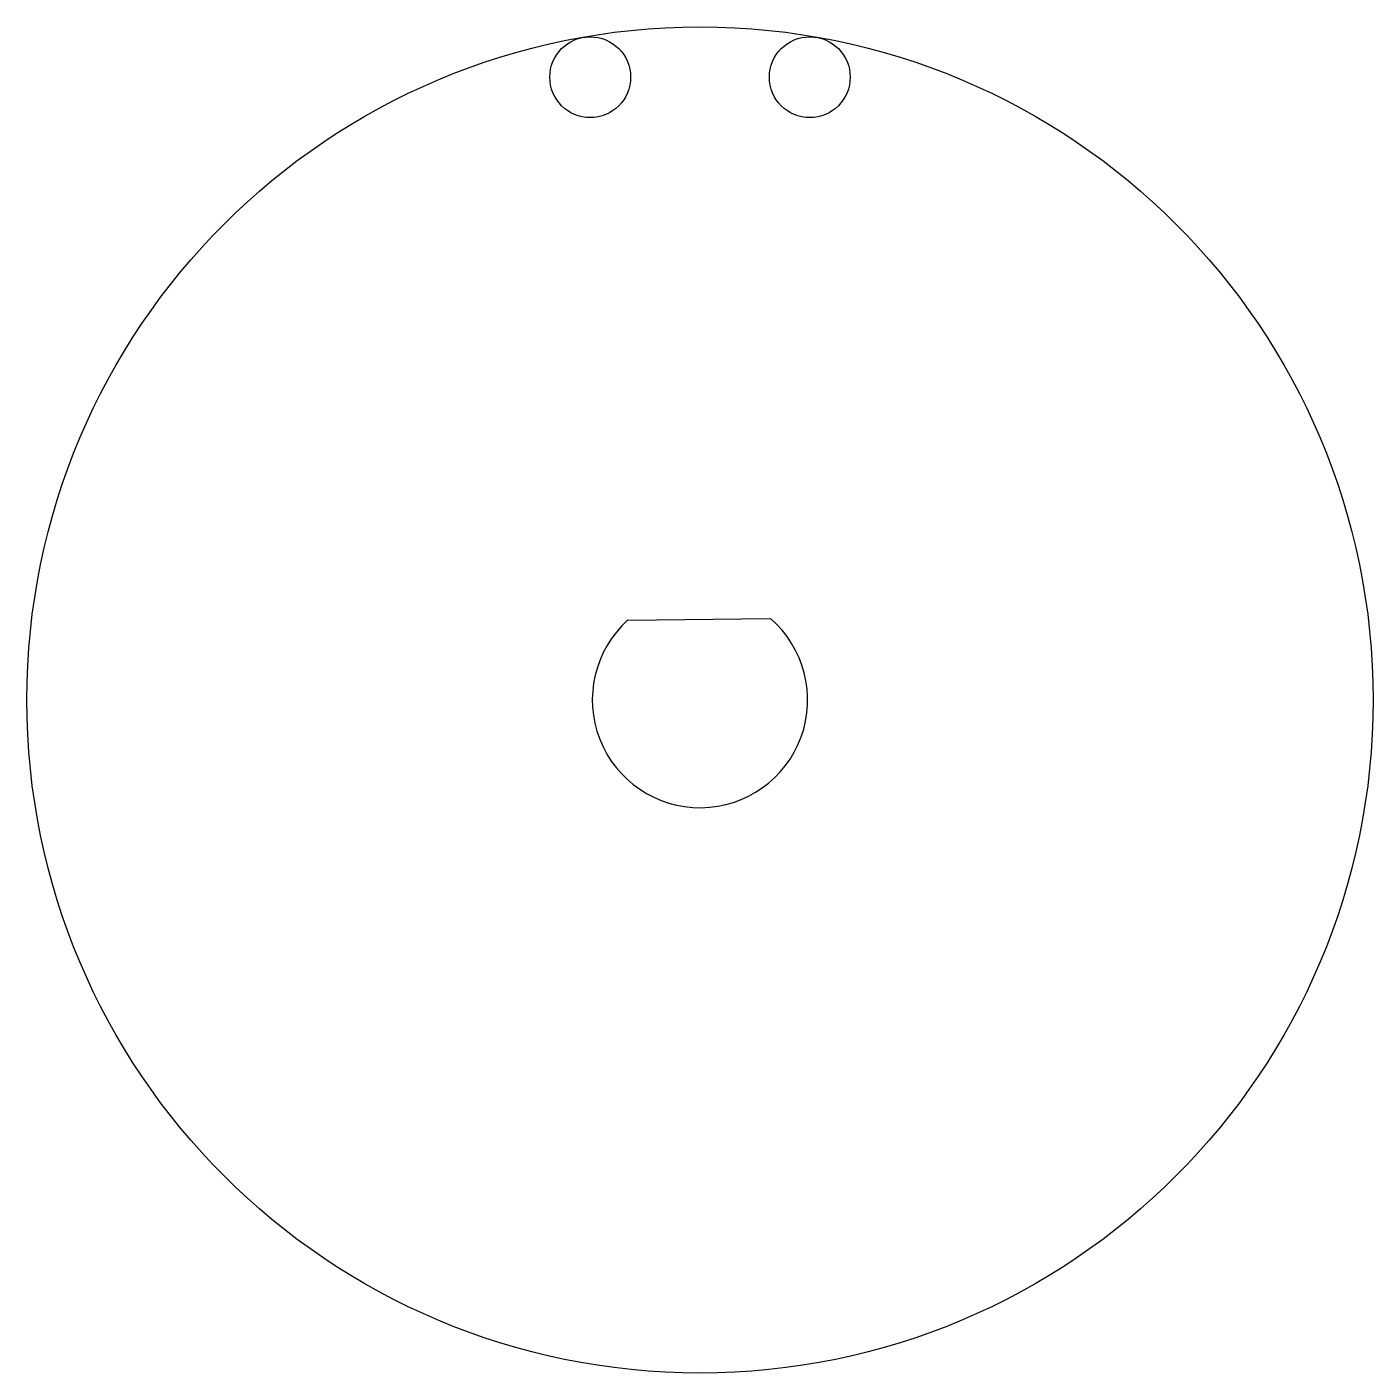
# Model space of a CAD drawing. Header units: millimetres. Extents: x 85.9 to 135.9, y 127.9 to 177.9.
import ezdxf

# ---------------------------------------------------------------- set-up
doc = ezdxf.new("R2010")
doc.units = ezdxf.units.MM

msp = doc.modelspace()

# ---------------------------------------------------------------- linework, layer by layer
at = {"color": 7, "linetype": 'Continuous', "lineweight": 25}
msp.add_line((108.186, 155.846), (113.477, 155.903), dxfattribs=at)
for centre, radius in [((110.864, 152.875), 25), ((106.785, 176.008), 1.5), ((114.943, 176.008), 1.5)]:
    msp.add_circle(centre, radius, dxfattribs=at)
msp.add_arc((110.864, 152.875), 4, 132.0285, 49.2093, dxfattribs=at)

doc.saveas('drawing.dxf')
